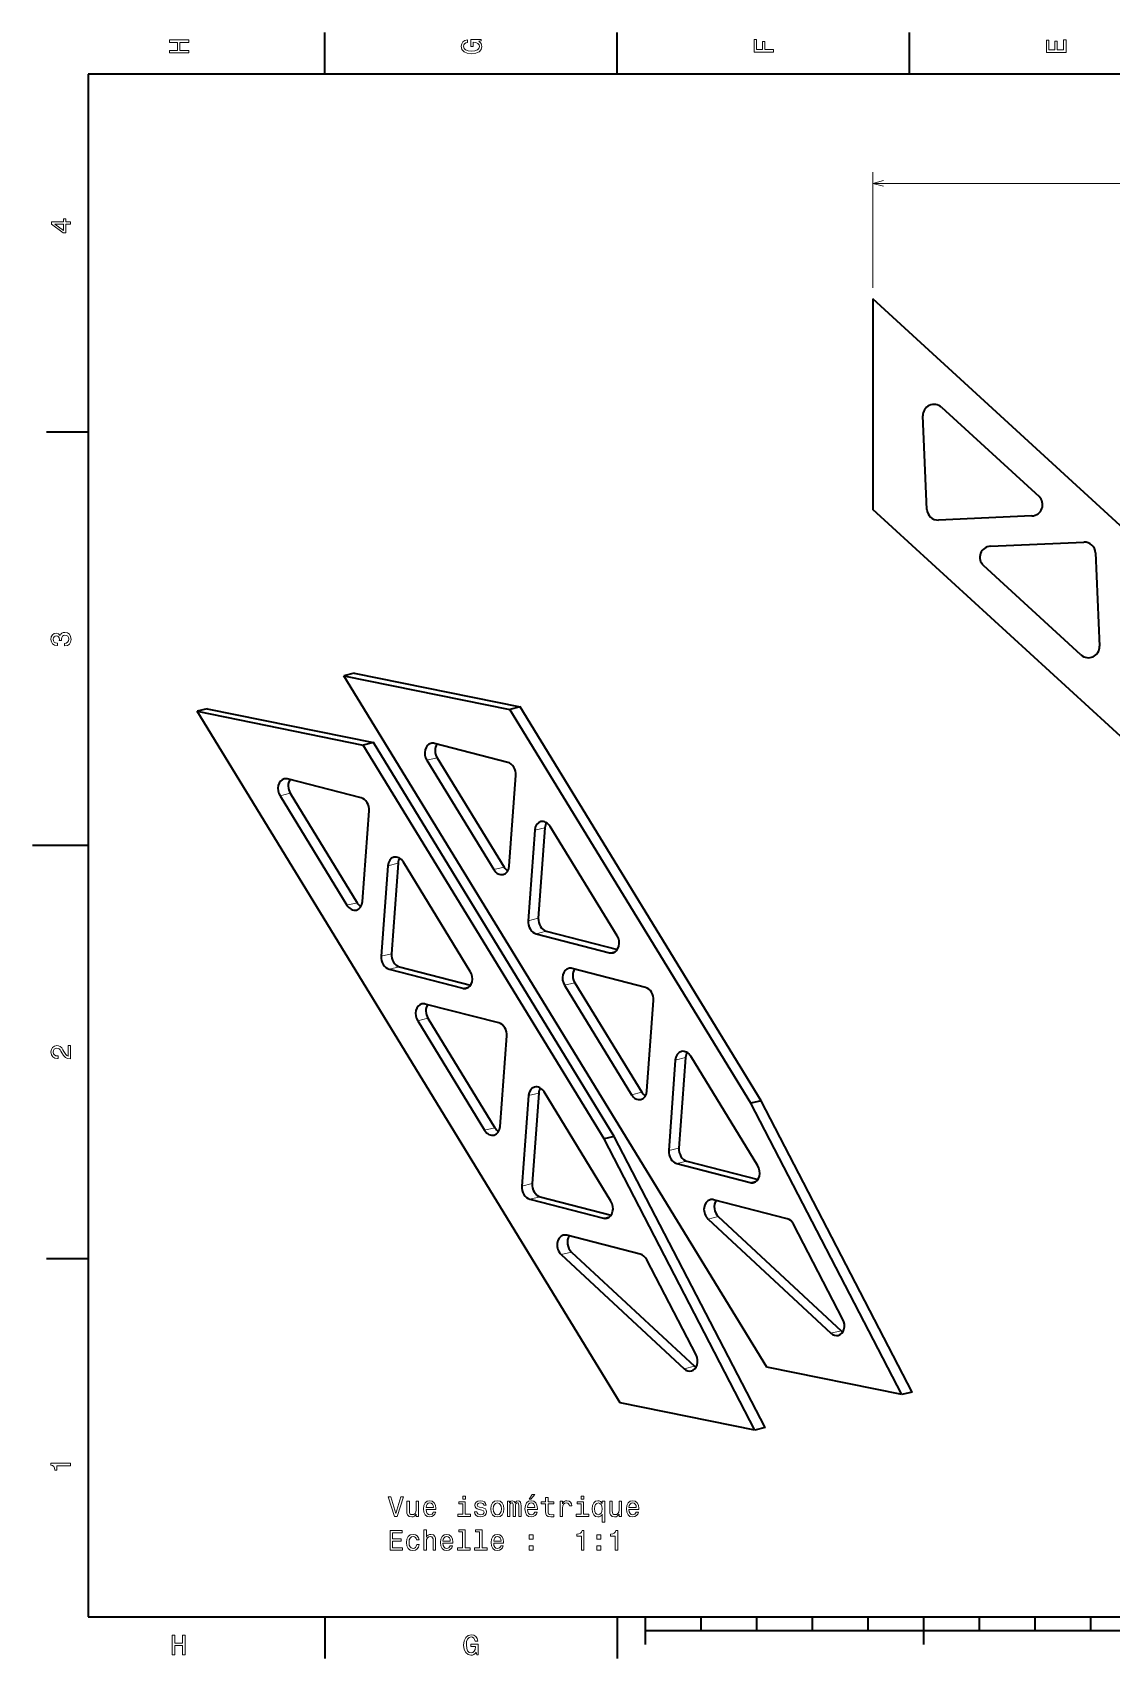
# Model space of a CAD drawing. Extents: x 0 to 420, y 0 to 297.
# Drawn here: x 0 to 193.7, y 2.5 to 294.5 of the extents above; entities that cross this region are included whole.
import ezdxf

# ---------------------------------------------------------------- set-up
doc = ezdxf.new("R2010")
doc.units = 0

msp = doc.modelspace()

# ---------------------------------------------------------------- linework, layer by layer
at = {"color": 7, "lineweight": 35, "ltscale": 0.1875}
for p, q in [((52.5, 287), (52.5, 294.5)), ((105, 287), (105, 294.5)), ((157.5, 287), (157.5, 294.5)), ((10, 222.699997), (2.5, 222.699997)), ((10, 74.300003), (2.5, 74.300003)), ((52.5, 10), (52.5, 2.5)), ((105, 10), (105, 2.5))]:
    msp.add_line(p, q, dxfattribs=at)
at = {"color": 7, "lineweight": 35}
for p, q in [((410, 287), (10, 287)), ((10, 287), (10, 10)), ((150.88028, 246.649811), (150.88028, 208.849808)), ((261.481476, 145.321747), (150.88028, 246.649811)), ((163.231323, 227.196976), (180.738022, 211.158081)), ((213.88028, 151.131927), (150.88028, 208.849808)), ((188.263153, 182.738586), (170.756439, 198.777466)), ((55.901375, 178.986633), (85.73056, 172.931686)), ((131.859848, 54.826019), (55.901375, 178.986633)), ((57.740845, 179.432297), (87.57003, 173.377365)), ((105.49411, 48.438004), (29.535637, 172.598618)), ((29.535637, 172.598618), (59.364822, 166.543671)), ((31.375107, 173.044296), (61.204292, 166.989349)), ((128.997574, 102.208054), (85.73056, 172.931686)), ((130.837036, 102.653732), (87.57003, 173.377365)), ((102.631836, 95.820045), (59.364822, 166.543671)), ((104.471306, 96.265717), (61.204292, 166.989349)), ((70.805237, 163.817917), (82.828453, 144.164948)), ((72.644707, 164.26358), (84.667923, 144.610611)), ((46.278969, 157.87558), (58.302185, 138.222595)), ((44.439499, 157.429901), (56.462715, 137.776932)), ((104.982849, 132.269257), (92.959641, 151.922226)), ((78.617111, 125.881241), (66.593903, 145.53421)), ((95.529243, 123.404404), (107.55246, 103.751434)), ((97.368713, 123.850082), (109.39193, 104.197105)), ((69.163506, 117.016396), (81.186722, 97.363419)), ((71.002975, 117.462074), (83.026192, 97.809097)), ((130.23761, 90.988213), (118.214386, 110.641182)), ((103.871857, 84.600197), (91.848648, 104.253174)), ((156.09845, 49.905899), (128.997574, 102.208054)), ((157.937912, 50.351563), (130.837036, 102.653732)), ((129.732697, 43.517883), (102.631836, 95.820045)), ((131.572174, 43.963562), (104.471306, 96.265717)), ((123.150444, 81.856651), (145.21199, 61.369896)), ((121.310974, 81.41098), (143.372528, 60.924217)), ((94.945236, 75.022964), (117.006775, 54.536209)), ((96.784698, 75.468643), (118.846245, 54.98188)), ((156.09845, 49.905899), (131.859848, 54.826019)), ((129.732697, 43.517883), (105.49411, 48.438004)), ((10, 10), (410, 10)), ((110, 7.5), (310, 7.5))]:
    msp.add_line(p, q, dxfattribs=at)
at = {"color": 7, "lineweight": 13}
for p, q in [((150.88028, 248.649811), (150.88028, 269.397156)), ((150.88028, 267.397156), (261.481476, 267.397156))]:
    msp.add_line(p, q, dxfattribs=at)
at = {"color": 7, "lineweight": 35, "ltscale": 0.419721}
for p, q in [((160.616104, 208.862076), (159.882187, 225.634857)), ((179.474411, 207.685318), (162.701614, 206.951416)), ((172.020065, 202.250229), (188.792847, 202.984146)), ((190.878372, 201.073486), (191.612274, 184.30069))]:
    msp.add_line(p, q, dxfattribs=at)
at = {"color": 7, "lineweight": 35, "ltscale": 0.047317}
for p, q in [((57.740845, 179.432297), (55.901375, 178.986633)), ((31.375107, 173.044296), (29.535637, 172.598618)), ((87.57003, 173.377365), (85.73056, 172.931686)), ((61.204292, 166.989349), (59.364822, 166.543671)), ((130.837036, 102.653732), (128.997574, 102.208054)), ((104.471306, 96.265717), (102.631836, 95.820045)), ((157.937912, 50.351563), (156.09845, 49.905899)), ((131.572174, 43.963562), (129.732697, 43.517883))]:
    msp.add_line(p, q, dxfattribs=at)
at = {"color": 7, "lineweight": 35, "ltscale": 0.341016}
for p, q in [((85.368538, 163.433014), (72.159157, 166.835907)), ((90.419556, 132.654144), (103.628937, 129.251251)), ((64.053818, 126.266144), (77.263199, 122.863235)), ((110.092545, 123.019501), (96.883163, 126.422409)), ((83.726807, 116.631493), (70.517426, 120.034393)), ((89.308563, 84.9851), (102.517944, 81.582199)), ((135.503326, 81.483406), (122.293953, 84.886307))]:
    msp.add_line(p, q, dxfattribs=at)
at = {"color": 7, "lineweight": 13, "ltscale": 0.047317}
for p, q in [((70.805237, 163.817917), (72.644707, 164.26358)), ((44.439499, 157.429901), (46.278969, 157.87558)), ((90.173431, 151.245422), (92.012909, 151.691086)), ((63.807693, 144.857407), (65.647163, 145.30307)), ((82.828453, 144.164948), (84.667923, 144.610611)), ((56.462715, 137.776932), (58.302185, 138.222595)), ((88.987267, 134.995346), (90.826736, 135.441025)), ((90.419556, 132.654144), (92.259018, 133.099823)), ((62.621529, 128.60733), (64.460999, 129.053009)), ((64.053818, 126.266144), (65.89328, 126.711815)), ((95.529243, 123.404404), (97.368713, 123.850082)), ((69.163506, 117.016396), (71.002975, 117.462074)), ((115.428177, 109.964378), (117.267647, 110.410049)), ((89.062439, 103.576363), (90.901909, 104.022041)), ((107.55246, 103.751434), (109.39193, 104.197105)), ((81.186722, 97.363419), (83.026192, 97.809097)), ((114.242012, 93.71431), (116.081482, 94.159981)), ((115.674294, 91.373116), (117.513771, 91.818787)), ((87.876266, 87.326294), (89.715744, 87.771973)), ((89.308563, 84.9851), (91.148026, 85.430779)), ((121.310974, 81.41098), (123.150444, 81.856651)), ((94.945236, 75.022964), (96.784698, 75.468643)), ((143.372528, 60.924217), (145.21199, 61.369896)), ((117.006775, 54.536209), (118.846245, 54.98188))]:
    msp.add_line(p, q, dxfattribs=at)
at = {"color": 7, "lineweight": 35, "ltscale": 0.407332}
for p, q in [((85.614655, 144.841751), (86.800827, 161.091812)), ((59.248917, 138.453735), (60.435085, 154.703796)), ((92.012909, 151.691086), (90.826736, 135.441025)), ((65.647163, 145.30307), (64.460999, 129.053009))]:
    msp.add_line(p, q, dxfattribs=at)
at = {"color": 7, "lineweight": 35, "ltscale": 0.341017}
for p, q in [((59.0028, 157.044998), (45.793415, 160.447906)), ((115.674294, 91.373116), (128.883682, 87.970207)), ((109.137596, 75.09539), (95.928207, 78.498299))]:
    msp.add_line(p, q, dxfattribs=at)
at = {"color": 7, "lineweight": 35, "ltscale": 0.407333}
for p, q in [((90.173431, 151.245422), (88.987267, 134.995346)), ((63.807693, 144.857407), (62.621529, 128.60733)), ((110.338669, 104.428246), (111.524834, 120.678314)), ((83.972931, 98.04023), (85.159096, 114.290298)), ((115.428177, 109.964378), (114.242012, 93.71431)), ((117.267647, 110.410049), (116.081482, 94.159981)), ((89.062439, 103.576363), (87.876266, 87.326294)), ((90.901909, 104.022041), (89.715744, 87.771973))]:
    msp.add_line(p, q, dxfattribs=at)
at = {"color": 7, "lineweight": 35, "ltscale": 0.25}
msp.add_line((10, 148.5), (0, 148.5), dxfattribs=at)
at = {"color": 7, "lineweight": 35, "ltscale": 0.329582}
for p, q in [((92.259018, 133.099823), (105.025497, 129.81102)), ((65.89328, 126.711815), (78.65976, 123.423004)), ((117.513771, 91.818787), (130.280243, 88.529984)), ((91.148026, 85.430779), (103.914505, 82.141968))]:
    msp.add_line(p, q, dxfattribs=at)
at = {"color": 7, "lineweight": 13, "ltscale": 0.029661}
for p, q in [((103.628937, 129.251251), (104.782013, 129.530609)), ((77.263199, 122.863235), (78.416267, 123.142609)), ((128.883682, 87.970207), (130.036743, 88.24958)), ((102.517944, 81.582199), (103.671013, 81.861565))]:
    msp.add_line(p, q, dxfattribs=at)
at = {"color": 7, "lineweight": 35, "ltscale": 0.481027}
for p, q in [((145.510376, 63.397682), (136.658203, 80.481537)), ((119.144638, 57.009666), (110.292473, 74.093521))]:
    msp.add_line(p, q, dxfattribs=at)
at = {"color": 7, "lineweight": 35, "ltscale": 0.125}
for p, q in [((110, 10), (110, 5)), ((160, 10), (160, 5))]:
    msp.add_line(p, q, dxfattribs=at)
at = {"color": 7, "lineweight": 35, "ltscale": 0.0625}
for p, q in [((120, 10), (120, 7.5)), ((130, 10), (130, 7.5)), ((140, 10), (140, 7.5)), ((150, 10), (150, 7.5)), ((170, 10), (170, 7.5)), ((180, 10), (180, 7.5)), ((190, 10), (190, 7.5))]:
    msp.add_line(p, q, dxfattribs=at)
at = {"color": 7, "lineweight": 13}
for points in [[(28.083214, 290.829987), (28.083214, 291.299011), (26.439121, 291.299011), (26.439121, 292.701019), (28.083214, 292.701019), (28.083214, 293.164978), (24.583214, 293.164978), (24.583214, 292.701019), (26.010447, 292.701019), (26.010447, 291.299011), (24.583214, 291.299011), (24.583214, 290.829987)], [(80.114197, 292.922913), (80.583214, 293.008667), (80.583214, 293.260803), (78.692001, 293.260803), (78.692001, 291.984863), (79.120674, 291.984863), (79.120674, 292.771606), (79.15094, 292.771606), (79.614914, 292.71109), (79.957855, 292.549713), (80.174713, 292.302612), (80.245316, 291.994965), (80.154541, 291.652039), (79.882202, 291.384735), (79.433357, 291.213257), (78.818085, 291.15274), (78.207855, 291.208221), (77.759003, 291.3797), (77.486671, 291.652039), (77.390854, 292.020172), (77.441284, 292.272339), (77.582497, 292.479126), (77.819527, 292.630402), (78.137245, 292.716156), (78.137245, 293.215424), (77.653099, 293.08429), (77.289986, 292.837189), (77.068085, 292.489197), (76.987396, 292.050446), (77.113472, 291.475525), (77.481628, 291.041779), (78.0616, 290.764404), (78.833214, 290.668579), (79.609871, 290.764404), (80.189842, 291.041779), (80.557999, 291.450287), (80.679039, 291.964691), (80.638687, 292.252167), (80.537827, 292.509369), (80.361313, 292.731262)], [(133.083206, 290.966156), (133.083206, 291.43515), (131.474411, 291.43515), (131.474411, 292.907776), (131.055832, 292.907776), (131.055832, 291.43515), (130.006836, 291.43515), (130.006836, 293.245697), (129.583206, 293.245697), (129.583206, 290.966156)], [(185.583206, 290.940918), (185.583206, 293.159943), (185.159576, 293.159943), (185.159576, 291.404907), (183.974411, 291.404907), (183.974411, 292.968292), (183.555832, 292.968292), (183.555832, 291.404907), (182.506836, 291.404907), (182.506836, 293.119598), (182.083206, 293.119598), (182.083206, 290.940918)], [(6.833213, 260.077362), (6.833213, 260.53125), (5.965778, 260.53125), (5.965778, 261.030548), (5.56232, 261.030548), (5.56232, 260.53125), (3.408862, 260.53125), (3.408862, 260.072327), (5.521974, 258.539185), (5.965778, 258.539185), (5.965778, 260.077362)], [(5.56232, 258.96283), (3.993876, 260.077362), (5.56232, 260.077362)], [(5.73379, 184.329117), (5.769093, 184.329117), (6.253242, 184.409805), (6.616354, 184.646835), (6.848343, 185.020035), (6.934078, 185.514282), (6.848343, 186.038773), (6.626441, 186.432144), (6.273415, 186.684311), (5.819525, 186.775085), (5.521974, 186.734741), (5.279899, 186.623795), (5.0933, 186.44223), (4.957133, 186.20015), (4.684798, 186.527969), (4.251081, 186.643967), (3.857709, 186.568314), (3.560158, 186.351456), (3.373559, 185.998428), (3.307997, 185.514282), (3.388689, 185.060394), (3.610591, 184.712402), (3.963617, 184.485458), (4.432637, 184.409805), (4.46794, 184.409805), (4.46794, 184.858658), (4.145173, 184.899002), (3.913184, 185.030121), (3.771974, 185.241943), (3.721542, 185.53949), (3.761888, 185.801743), (3.867795, 185.993378), (4.039265, 186.109375), (4.271254, 186.15477), (4.518372, 186.109375), (4.684798, 185.988342), (4.785663, 185.77652), (4.815922, 185.489059), (4.810879, 185.292374), (5.209294, 185.292374), (5.199208, 185.53949), (5.244596, 185.857224), (5.365634, 186.094254), (5.56232, 186.235458), (5.819525, 186.285889), (6.112032, 186.230423), (6.328891, 186.084167), (6.465058, 185.852173), (6.510447, 185.54454), (6.460014, 185.226807), (6.308718, 184.994827), (6.066643, 184.848572), (5.73379, 184.793091)], [(6.833213, 110.169449), (6.833213, 112.575073), (6.399496, 112.575073), (6.399496, 110.673775), (6.162464, 110.779686), (5.965778, 110.961243), (5.607709, 111.521034), (5.456412, 111.818588), (5.239553, 112.151443), (4.987392, 112.388474), (4.689842, 112.524643), (4.351945, 112.575073), (3.928314, 112.489334), (3.595461, 112.252304), (3.383646, 111.889191), (3.307997, 111.420174), (3.393732, 110.93602), (3.630764, 110.567871), (4.009006, 110.330833), (4.508286, 110.250145), (4.578891, 110.250145), (4.578891, 110.709076), (4.538545, 110.709076), (4.195605, 110.754463), (3.943444, 110.890633), (3.782061, 111.107491), (3.726585, 111.394958), (3.777017, 111.687462), (3.903098, 111.90432), (4.099784, 112.045532), (4.346902, 112.095963), (4.578891, 112.060661), (4.775577, 111.964844), (4.947046, 111.803459), (5.098343, 111.581558), (5.259727, 111.284004), (5.572406, 110.789772), (5.90526, 110.441788), (6.308718, 110.235016), (6.818084, 110.169449)], [(6.833213, 37.109222), (6.833213, 37.568153), (3.307997, 37.568153), (3.307997, 37.225216), (3.615634, 37.134438), (3.822406, 36.952881), (3.943444, 36.675503), (3.98379, 36.292217), (4.341859, 36.292217), (4.341859, 37.109222)], [(66.12928, 31.526817), (65.251762, 28.54627), (64.349022, 31.526817), (63.869915, 31.526817), (64.999603, 28.021774), (65.503922, 28.021774), (66.608391, 31.526817)], [(69.331734, 30.729988), (68.887924, 30.729988), (68.887924, 29.166588), (68.837494, 28.803474), (68.691238, 28.541227), (68.464294, 28.379843), (68.166748, 28.329411), (67.929718, 28.369757), (67.778419, 28.490795), (67.69268, 28.697567), (67.672508, 28.990074), (67.672508, 30.729988), (67.228706, 30.729988), (67.228706, 28.949728), (67.243835, 28.59166), (67.339661, 28.294109), (67.632164, 28.021774), (68.101181, 27.925953), (68.353348, 27.961256), (68.570206, 28.052034), (68.756805, 28.208374), (68.908104, 28.43532), (68.908104, 28.021774), (69.331734, 28.021774)], [(70.66819, 29.247278), (72.443405, 29.247278), (72.448448, 29.45405), (72.367752, 30.034021), (72.145851, 30.467739), (71.792831, 30.729988), (71.323807, 30.825809), (70.864876, 30.724945), (70.511848, 30.442524), (70.284904, 29.983589), (70.204208, 29.378403), (70.279861, 28.758085), (70.506805, 28.304195), (70.85479, 28.021774), (71.308678, 27.925953), (71.702049, 27.991514), (72.024818, 28.162985), (72.261848, 28.43532), (72.398018, 28.798431), (71.959251, 28.798431), (71.868477, 28.596703), (71.73735, 28.445406), (71.364151, 28.324368), (71.076691, 28.379843), (70.859833, 28.556356), (70.71862, 28.843821), (70.66819, 29.232149)], [(70.66819, 29.620478), (70.723663, 29.96846), (70.859833, 30.225664), (71.066605, 30.382004), (71.338936, 30.437481), (71.606232, 30.382004), (71.813004, 30.225664), (71.939079, 29.96846), (71.984467, 29.620478)], [(77.708534, 28.394974), (77.708534, 30.63921), (76.568764, 30.63921), (76.568764, 30.260967), (77.264732, 30.260967), (77.264732, 28.394974), (76.356949, 28.394974), (76.356949, 28.021774), (78.626404, 28.021774), (78.626404, 28.394974)], [(77.723663, 31.642811), (77.254646, 31.642811), (77.254646, 31.138489), (77.723663, 31.138489)], [(80.714294, 29.600304), (80.285622, 29.70117), (79.967896, 29.817163), (79.861992, 30.054195), (79.89225, 30.220621), (79.998161, 30.34166), (80.169632, 30.417307), (80.416748, 30.447567), (80.653778, 30.417307), (80.840378, 30.326529), (80.961418, 30.190363), (81.011848, 30.008806), (81.445564, 30.008806), (81.445564, 30.018892), (81.369919, 30.346703), (81.163147, 30.603907), (80.840378, 30.765289), (80.416748, 30.825809), (79.988075, 30.765289), (79.675392, 30.598864), (79.478706, 30.351746), (79.41819, 30.039066), (79.463577, 29.736471), (79.60479, 29.524656), (79.836777, 29.37336), (80.174667, 29.267452), (80.668907, 29.146414), (80.971504, 29.020334), (81.052193, 28.919468), (81.082451, 28.768171), (81.037064, 28.581573), (80.916031, 28.440363), (80.719345, 28.349585), (80.457092, 28.319324), (80.179718, 28.349585), (79.977982, 28.455492), (79.84182, 28.626961), (79.786346, 28.863993), (79.357666, 28.863993), (79.428276, 28.460535), (79.635048, 28.168028), (79.96286, 27.991514), (80.416748, 27.925953), (80.890808, 27.991514), (81.238792, 28.168028), (81.450607, 28.450449), (81.52626, 28.818604), (81.470779, 29.136328), (81.314438, 29.353186), (81.057236, 29.494396)], [(82.292831, 29.37336), (82.37352, 28.758085), (82.605507, 28.304195), (82.973663, 28.021774), (83.467896, 27.925953), (83.957092, 28.021774), (84.325249, 28.299152), (84.557236, 28.753042), (84.642975, 29.37336), (84.557236, 29.988632), (84.325249, 30.447567), (83.957092, 30.724945), (83.467896, 30.825809), (82.973663, 30.724945), (82.605507, 30.442524), (82.37352, 29.988632)], [(82.746719, 29.378403), (82.792107, 29.832293), (82.933319, 30.160103), (83.160263, 30.361832), (83.467896, 30.432438), (83.770493, 30.361832), (83.997437, 30.165146), (84.138649, 29.832293), (84.189079, 29.378403), (84.138649, 28.919468), (83.997437, 28.586617), (83.770493, 28.384886), (83.467896, 28.319324), (83.160263, 28.384886), (82.933319, 28.586617), (82.792107, 28.919468)], [(85.283463, 28.021774), (85.691963, 28.021774), (85.691963, 29.832293), (85.717178, 30.104628), (85.792831, 30.301313), (85.908821, 30.417307), (86.06012, 30.462696), (86.18116, 30.42235), (86.261848, 30.321486), (86.302193, 30.150017), (86.317322, 29.923071), (86.317322, 28.021774), (86.700607, 28.021774), (86.700607, 29.832293), (86.72583, 30.099585), (86.801476, 30.29627), (86.922516, 30.417307), (87.073807, 30.462696), (87.194847, 30.42235), (87.275536, 30.321486), (87.325974, 29.923071), (87.325974, 28.021774), (87.734474, 28.021774), (87.734474, 29.892811), (87.709259, 30.281139), (87.628563, 30.578691), (87.467178, 30.760246), (87.204933, 30.825809), (86.897293, 30.724945), (86.660263, 30.432438), (86.473663, 30.719902), (86.16098, 30.825809), (85.87352, 30.724945), (85.676834, 30.442524), (85.676834, 30.729988), (85.283463, 30.729988)], [(88.884323, 29.247278), (90.659546, 29.247278), (90.664581, 29.45405), (90.583893, 30.034021), (90.361992, 30.467739), (90.008965, 30.729988), (89.539948, 30.825809), (89.081009, 30.724945), (88.727989, 30.442524), (88.501038, 29.983589), (88.420349, 29.378403), (88.496002, 28.758085), (88.722946, 28.304195), (89.070923, 28.021774), (89.524818, 27.925953), (89.91819, 27.991514), (90.240952, 28.162985), (90.477989, 28.43532), (90.614151, 28.798431), (90.175392, 28.798431), (90.08461, 28.596703), (89.953491, 28.445406), (89.580292, 28.324368), (89.292831, 28.379843), (89.075974, 28.556356), (88.934761, 28.843821), (88.884323, 29.232149)], [(88.884323, 29.620478), (88.939804, 29.96846), (89.075974, 30.225664), (89.282745, 30.382004), (89.555077, 30.437481), (89.822365, 30.382004), (90.029137, 30.225664), (90.15522, 29.96846), (90.200607, 29.620478)], [(89.191963, 31.098143), (89.489517, 31.098143), (90.190521, 31.955492), (89.696289, 31.955492)], [(92.127121, 30.260967), (92.127121, 28.904339), (92.157379, 28.465578), (92.298592, 28.162985), (92.581009, 27.986471), (93.06012, 27.925953), (93.58461, 27.95117), (93.58461, 28.334454), (93.201324, 28.304195), (92.853348, 28.344542), (92.666748, 28.470621), (92.586052, 28.682438), (92.570923, 28.979988), (92.570923, 30.260967), (93.58461, 30.260967), (93.58461, 30.63921), (92.570923, 30.63921), (92.570923, 31.430996), (92.127121, 31.430996), (92.127121, 30.63921), (91.36055, 30.63921), (91.36055, 30.260967)], [(94.734467, 28.021774), (95.178268, 28.021774), (95.178268, 29.570045), (95.223663, 29.943245), (95.359833, 30.210535), (95.581734, 30.371918), (95.87928, 30.427395), (96.101181, 30.392092), (96.267609, 30.291227), (96.368469, 30.119757), (96.403778, 29.887768), (96.852623, 29.887768), (96.792107, 30.29627), (96.625679, 30.588778), (96.348297, 30.765289), (95.970062, 30.825809), (95.712852, 30.785463), (95.490952, 30.684599), (95.294266, 30.513128), (95.137924, 30.281139), (95.137924, 30.729988), (94.734467, 30.729988)], [(98.960693, 28.394974), (98.960693, 30.63921), (97.820923, 30.63921), (97.820923, 30.260967), (98.516891, 30.260967), (98.516891, 28.394974), (97.609108, 28.394974), (97.609108, 28.021774), (99.878555, 28.021774), (99.878555, 28.394974)], [(98.975822, 31.642811), (98.506805, 31.642811), (98.506805, 31.138489), (98.975822, 31.138489)], [(102.304352, 30.311399), (102.14801, 30.538345), (101.971497, 30.699728), (101.764725, 30.790506), (101.527695, 30.825809), (101.099022, 30.724945), (100.766167, 30.442524), (100.549309, 29.988632), (100.473663, 29.378403), (100.549309, 28.763128), (100.766167, 28.309238), (101.099022, 28.021774), (101.527695, 27.925953), (101.764725, 27.956213), (101.966461, 28.041946), (102.142967, 28.198288), (102.304352, 28.43532), (102.304352, 26.972782), (102.748154, 26.972782), (102.748154, 30.729988), (102.304352, 30.729988)], [(100.927551, 29.378403), (100.972939, 29.82725), (101.114151, 30.15506), (101.325966, 30.356789), (101.603348, 30.427395), (101.895851, 30.356789), (102.117752, 30.160103), (102.248871, 29.832293), (102.299309, 29.378403), (102.248871, 28.919468), (102.117752, 28.59166), (101.895851, 28.389931), (101.603348, 28.324368), (101.325966, 28.389931), (101.114151, 28.59166), (100.972939, 28.924513)], [(105.764008, 30.729988), (105.320206, 30.729988), (105.320206, 29.166588), (105.269768, 28.803474), (105.12352, 28.541227), (104.896568, 28.379843), (104.599014, 28.329411), (104.361984, 28.369757), (104.210693, 28.490795), (104.124954, 28.697567), (104.104782, 28.990074), (104.104782, 30.729988), (103.66098, 30.729988), (103.66098, 28.949728), (103.676109, 28.59166), (103.771927, 28.294109), (104.064438, 28.021774), (104.533463, 27.925953), (104.785614, 27.961256), (105.00248, 28.052034), (105.189072, 28.208374), (105.340378, 28.43532), (105.340378, 28.021774), (105.764008, 28.021774)], [(107.100464, 29.247278), (108.875671, 29.247278), (108.880722, 29.45405), (108.800026, 30.034021), (108.578125, 30.467739), (108.225098, 30.729988), (107.756081, 30.825809), (107.29715, 30.724945), (106.944122, 30.442524), (106.717178, 29.983589), (106.636482, 29.378403), (106.712128, 28.758085), (106.939072, 28.304195), (107.287064, 28.021774), (107.740952, 27.925953), (108.134323, 27.991514), (108.457092, 28.162985), (108.694122, 28.43532), (108.830292, 28.798431), (108.391525, 28.798431), (108.300751, 28.596703), (108.169624, 28.445406), (107.796425, 28.324368), (107.508957, 28.379843), (107.292099, 28.556356), (107.150894, 28.843821), (107.100464, 29.232149)], [(107.100464, 29.620478), (107.15593, 29.96846), (107.292099, 30.225664), (107.498871, 30.382004), (107.77121, 30.437481), (108.038498, 30.382004), (108.24527, 30.225664), (108.371353, 29.96846), (108.41674, 29.620478)], [(64.19268, 21.974945), (66.411705, 21.974945), (66.411705, 22.398577), (64.656662, 22.398577), (64.656662, 23.583735), (66.220062, 23.583735), (66.220062, 24.002323), (64.656662, 24.002323), (64.656662, 25.051313), (66.371361, 25.051313), (66.371361, 25.474945), (64.19268, 25.474945)], [(68.96862, 23.785463), (69.407379, 23.785463), (69.316605, 24.188923), (69.099747, 24.506645), (68.761848, 24.703331), (68.32309, 24.77898), (67.838936, 24.678116), (67.470779, 24.395695), (67.238792, 23.93676), (67.158104, 23.321487), (67.233749, 22.711256), (67.460693, 22.257366), (67.818764, 21.974945), (68.307961, 21.879124), (68.741676, 21.954773), (69.079575, 22.166588), (69.311562, 22.499441), (69.412422, 22.943245), (68.988792, 22.943245), (68.913147, 22.660824), (68.771935, 22.449009), (68.570206, 22.317884), (68.32309, 22.277538), (68.01545, 22.343102), (67.793549, 22.54483), (67.657379, 22.872639), (67.611992, 23.336617), (67.657379, 23.790506), (67.798592, 24.118317), (68.025536, 24.320045), (68.32309, 24.390652), (68.585335, 24.345263), (68.782021, 24.229267), (68.913147, 24.037624)], [(70.279861, 21.974945), (70.723663, 21.974945), (70.723663, 23.538345), (70.769051, 23.896416), (70.915306, 24.158663), (71.14225, 24.320045), (71.444847, 24.380566), (71.68692, 24.330132), (71.838219, 24.193966), (71.913864, 23.96702), (71.939079, 23.664427), (71.939079, 21.974945), (72.382889, 21.974945), (72.382889, 23.755205), (72.362709, 24.113274), (72.271935, 24.410824), (71.97438, 24.683159), (71.510406, 24.77898), (71.258247, 24.743677), (71.041389, 24.647856), (70.859833, 24.496559), (70.723663, 24.289787), (70.723663, 25.595982), (70.279861, 25.595982)], [(73.704208, 23.200449), (75.479431, 23.200449), (75.484467, 23.407221), (75.403778, 23.987192), (75.181877, 24.42091), (74.82885, 24.683159), (74.359833, 24.77898), (73.900894, 24.678116), (73.547867, 24.395695), (73.320923, 23.93676), (73.240234, 23.331573), (73.31588, 22.711256), (73.542831, 22.257366), (73.890808, 21.974945), (74.344704, 21.879124), (74.738075, 21.944685), (75.060837, 22.116156), (75.297867, 22.388491), (75.434036, 22.751602), (74.995277, 22.751602), (74.904495, 22.549873), (74.773376, 22.398577), (74.400177, 22.277538), (74.112709, 22.333014), (73.895851, 22.509527), (73.754646, 22.796991), (73.704208, 23.18532)], [(73.704208, 23.573648), (73.759689, 23.921631), (73.895851, 24.178835), (74.102623, 24.335175), (74.374962, 24.390652), (74.64225, 24.335175), (74.849022, 24.178835), (74.975105, 23.921631), (75.020493, 23.573648)], [(77.234467, 25.222784), (77.234467, 22.348145), (76.321648, 22.348145), (76.321648, 21.974945), (78.586052, 21.974945), (78.586052, 22.348145), (77.678276, 22.348145), (77.678276, 25.595982), (76.538506, 25.595982), (76.538506, 25.222784)], [(80.270493, 25.222784), (80.270493, 22.348145), (79.357666, 22.348145), (79.357666, 21.974945), (81.622078, 21.974945), (81.622078, 22.348145), (80.714294, 22.348145), (80.714294, 25.595982), (79.574524, 25.595982), (79.574524, 25.222784)], [(82.812279, 23.200449), (84.587494, 23.200449), (84.592537, 23.407221), (84.511848, 23.987192), (84.289948, 24.42091), (83.93692, 24.683159), (83.467896, 24.77898), (83.008965, 24.678116), (82.655945, 24.395695), (82.428993, 23.93676), (82.348305, 23.331573), (82.42395, 22.711256), (82.650894, 22.257366), (82.998878, 21.974945), (83.452774, 21.879124), (83.846146, 21.944685), (84.168907, 22.116156), (84.405945, 22.388491), (84.542107, 22.751602), (84.103348, 22.751602), (84.012566, 22.549873), (83.881447, 22.398577), (83.508247, 22.277538), (83.220779, 22.333014), (83.003922, 22.509527), (82.862717, 22.796991), (82.812279, 23.18532)], [(82.812279, 23.573648), (82.867752, 23.921631), (83.003922, 24.178835), (83.210693, 24.335175), (83.483032, 24.390652), (83.75032, 24.335175), (83.957092, 24.178835), (84.083176, 23.921631), (84.128563, 23.573648)], [(89.191963, 23.931717), (89.887924, 23.931717), (89.887924, 24.683159), (89.191963, 24.683159)], [(98.557236, 21.974945), (99.016167, 21.974945), (99.016167, 25.50016), (98.673233, 25.50016), (98.582451, 25.192524), (98.400894, 24.985752), (98.12352, 24.864716), (97.740234, 24.824369), (97.740234, 24.466299), (98.557236, 24.466299)], [(101.336052, 23.931717), (102.032013, 23.931717), (102.032013, 24.683159), (101.336052, 24.683159)], [(104.62928, 21.974945), (105.088211, 21.974945), (105.088211, 25.50016), (104.74527, 25.50016), (104.654495, 25.192524), (104.472939, 24.985752), (104.195557, 24.864716), (103.812271, 24.824369), (103.812271, 24.466299), (104.62928, 24.466299)], [(89.191963, 21.974945), (89.887924, 21.974945), (89.887924, 22.726385), (89.191963, 22.726385)], [(101.336052, 21.974945), (102.032013, 21.974945), (102.032013, 22.726385), (101.336052, 22.726385)], [(25.079971, 3.166787), (25.548992, 3.166787), (25.548992, 4.810879), (26.95101, 4.810879), (26.95101, 3.166787), (27.414986, 3.166787), (27.414986, 6.666787), (26.95101, 6.666787), (26.95101, 5.239553), (25.548992, 5.239553), (25.548992, 6.666787), (25.079971, 6.666787)], [(79.672913, 3.635807), (79.758644, 3.166787), (80.010803, 3.166787), (80.010803, 5.057997), (78.734871, 5.057997), (78.734871, 4.629323), (79.521614, 4.629323), (79.521614, 4.599063), (79.46109, 4.135087), (79.299713, 3.792147), (79.052589, 3.575288), (78.744957, 3.504683), (78.402016, 3.595461), (78.134727, 3.867795), (77.963257, 4.316643), (77.902733, 4.931916), (77.958214, 5.542147), (78.129684, 5.990994), (78.402016, 6.263329), (78.770172, 6.35915), (79.022331, 6.308718), (79.229103, 6.167507), (79.380402, 5.930475), (79.466141, 5.612752), (79.965416, 5.612752), (79.83429, 6.096902), (79.587173, 6.460014), (79.239189, 6.681916), (78.80043, 6.762608), (78.225502, 6.636527), (77.791786, 6.268372), (77.514404, 5.6884), (77.418587, 4.916787), (77.514404, 4.14013), (77.791786, 3.560158), (78.200287, 3.192003), (78.714699, 3.070965), (79.002159, 3.111311), (79.259361, 3.212176), (79.48127, 3.388689)]]:
    msp.add_lwpolyline(points, close=True, dxfattribs=at)
msp.add_lwpolyline([(152.812134, 267.914795), (150.88028, 267.397156), (152.812134, 266.879517)], dxfattribs=at)
at = {"color": 7, "lineweight": 35}
for centre, start, end in [((161.88028, 225.72229), 47.505427, 182.505431), ((179.386978, 209.683411), 272.505427, 47.505427), ((162.614182, 208.949493), 182.505431, 272.505427), ((172.107483, 200.252136), 92.505425, 227.505422), ((188.88028, 200.986053), 2.505428, 92.505425), ((189.614197, 184.213257), 227.505422, 2.505428)]:
    msp.add_arc(centre, 2, start, end, dxfattribs=at)
for centre, start_param, end_param in [((72.017853, 164.900101), 6.2831439353, 8.247141892), ((72.017853, 164.900101), 5.8909474018, 6.2831439353), ((73.857323, 165.345764), 0.6155056308, 1.9639565848), ((85.227234, 161.497192), 4.320151075, 5.8909474018), ((45.652111, 158.512085), 6.2831439353, 8.247141892), ((45.652111, 158.512085), 5.8909474018, 6.2831439353), ((47.491581, 158.957764), 0.6155056308, 1.9639565848), ((58.861496, 155.109177), 4.320151075, 5.8909474018), ((91.747025, 150.840042), 0.0004611763, 1.1785584214), ((91.747025, 150.840042), 5.1055492384, 6.2836464835), ((93.586494, 151.285706), 0.6559077895, 1.1785584214), ((65.381287, 144.452026), 0.0004611763, 1.1785584214), ((65.381287, 144.452026), 5.1055492384, 6.2836464835), ((67.220757, 144.897705), 0.6559077895, 1.1785584214), ((84.041061, 145.247131), 1.9639565848, 3.1420538299), ((84.041061, 145.247131), 3.1420538299, 4.320151075), ((85.880539, 145.692795), 1.9639565848, 2.4856850418), ((57.675327, 138.859116), 1.9639565848, 3.1420538299), ((57.675327, 138.859116), 3.1420538299, 4.320151075), ((59.514797, 139.304779), 1.9639565848, 2.4856850418), ((90.560852, 134.589966), 1.1785584214, 2.7493547482), ((92.40033, 135.035645), 1.1785584214, 2.7493547482), ((103.770241, 131.187073), 3.1415512818, 5.1055492384), ((64.195114, 128.201965), 1.1785584214, 2.7493547482), ((66.034592, 128.647629), 1.1785584214, 2.7493547482), ((103.770241, 131.187073), 2.7493547482, 3.1415512818), ((77.404503, 124.799057), 3.1415512818, 5.1055492384), ((96.741859, 124.486588), 6.2831439353, 8.247141892), ((96.741859, 124.486588), 5.8909474018, 6.2831439353), ((98.581329, 124.932266), 0.6155056308, 1.9639565848), ((77.404503, 124.799057), 2.7493547482, 3.1415512818), ((109.951241, 121.083687), 4.320151075, 5.8909474018), ((70.376122, 118.098579), 6.2831439353, 8.247141892), ((70.376122, 118.098579), 5.8909474018, 6.2831439353), ((72.215591, 118.544258), 0.6155056308, 1.9639565848), ((83.585503, 114.695679), 4.320151075, 5.8909474018), ((117.00177, 109.558998), 0.0004611763, 1.1785584214), ((117.00177, 109.558998), 5.1055492384, 6.2836464835), ((118.84124, 110.004677), 0.6559077895, 1.1785584214), ((90.636032, 103.17099), 5.1055492384, 6.2836464835), ((90.636032, 103.17099), 0.0004611763, 1.1785584214), ((92.475494, 103.616661), 0.6559077895, 1.1785584214), ((108.765076, 104.833618), 1.9639565848, 3.1420538299), ((108.765076, 104.833618), 3.1420538299, 4.320151075), ((110.604546, 105.279297), 1.9639565848, 2.4856850418), ((82.399338, 98.44561), 1.9639565848, 3.1420538299), ((82.399338, 98.44561), 3.1420538299, 4.320151075), ((84.238808, 98.891281), 1.9639565848, 2.4856850418), ((115.815605, 93.308929), 1.1785584214, 2.7493547482), ((117.655075, 93.754608), 1.1785584214, 2.7493547482), ((129.024994, 89.906029), 3.1415512818, 5.1055492384), ((91.289337, 87.366592), 1.1785584214, 2.7493547482), ((129.024994, 89.906029), 2.7493547482, 3.1415512818), ((89.44986, 86.920921), 1.1785584214, 2.7493547482), ((122.152649, 82.950493), 6.2831407997, 8.5602718709), ((122.152649, 82.950493), 5.8909474018, 6.2831407997), ((123.992119, 83.396164), 0.6152398799, 2.2770865637), ((102.659241, 83.518013), 3.1415512818, 5.1055492384), ((102.659241, 83.518013), 2.7493547482, 3.1415512818), ((135.36203, 79.547585), 5.0183775116, 5.8909474018), ((95.786911, 76.562477), 6.2831407997, 8.5602718709), ((95.786911, 76.562477), 5.8909474018, 6.2831407997), ((97.626373, 77.008156), 0.6152398799, 2.2770865637), ((108.996292, 73.159576), 5.0183775116, 5.8909474018), ((144.214203, 62.46373), 3.1416278836, 5.0183775116), ((146.053665, 62.909409), 2.2770865637, 2.4856547063), ((144.214203, 62.46373), 2.2770865637, 3.1416278836), ((117.84845, 56.075722), 3.1416278836, 5.0183775116), ((117.84845, 56.075722), 2.2770865637, 3.1416278836), ((119.68792, 56.521393), 2.2770865637, 2.4856547063)]:
    msp.add_ellipse(centre, major_axis=(-0.470943, 1.943756), ratio=0.775867, start_param=start_param, end_param=end_param, dxfattribs=at)

doc.saveas('drawing.dxf')
